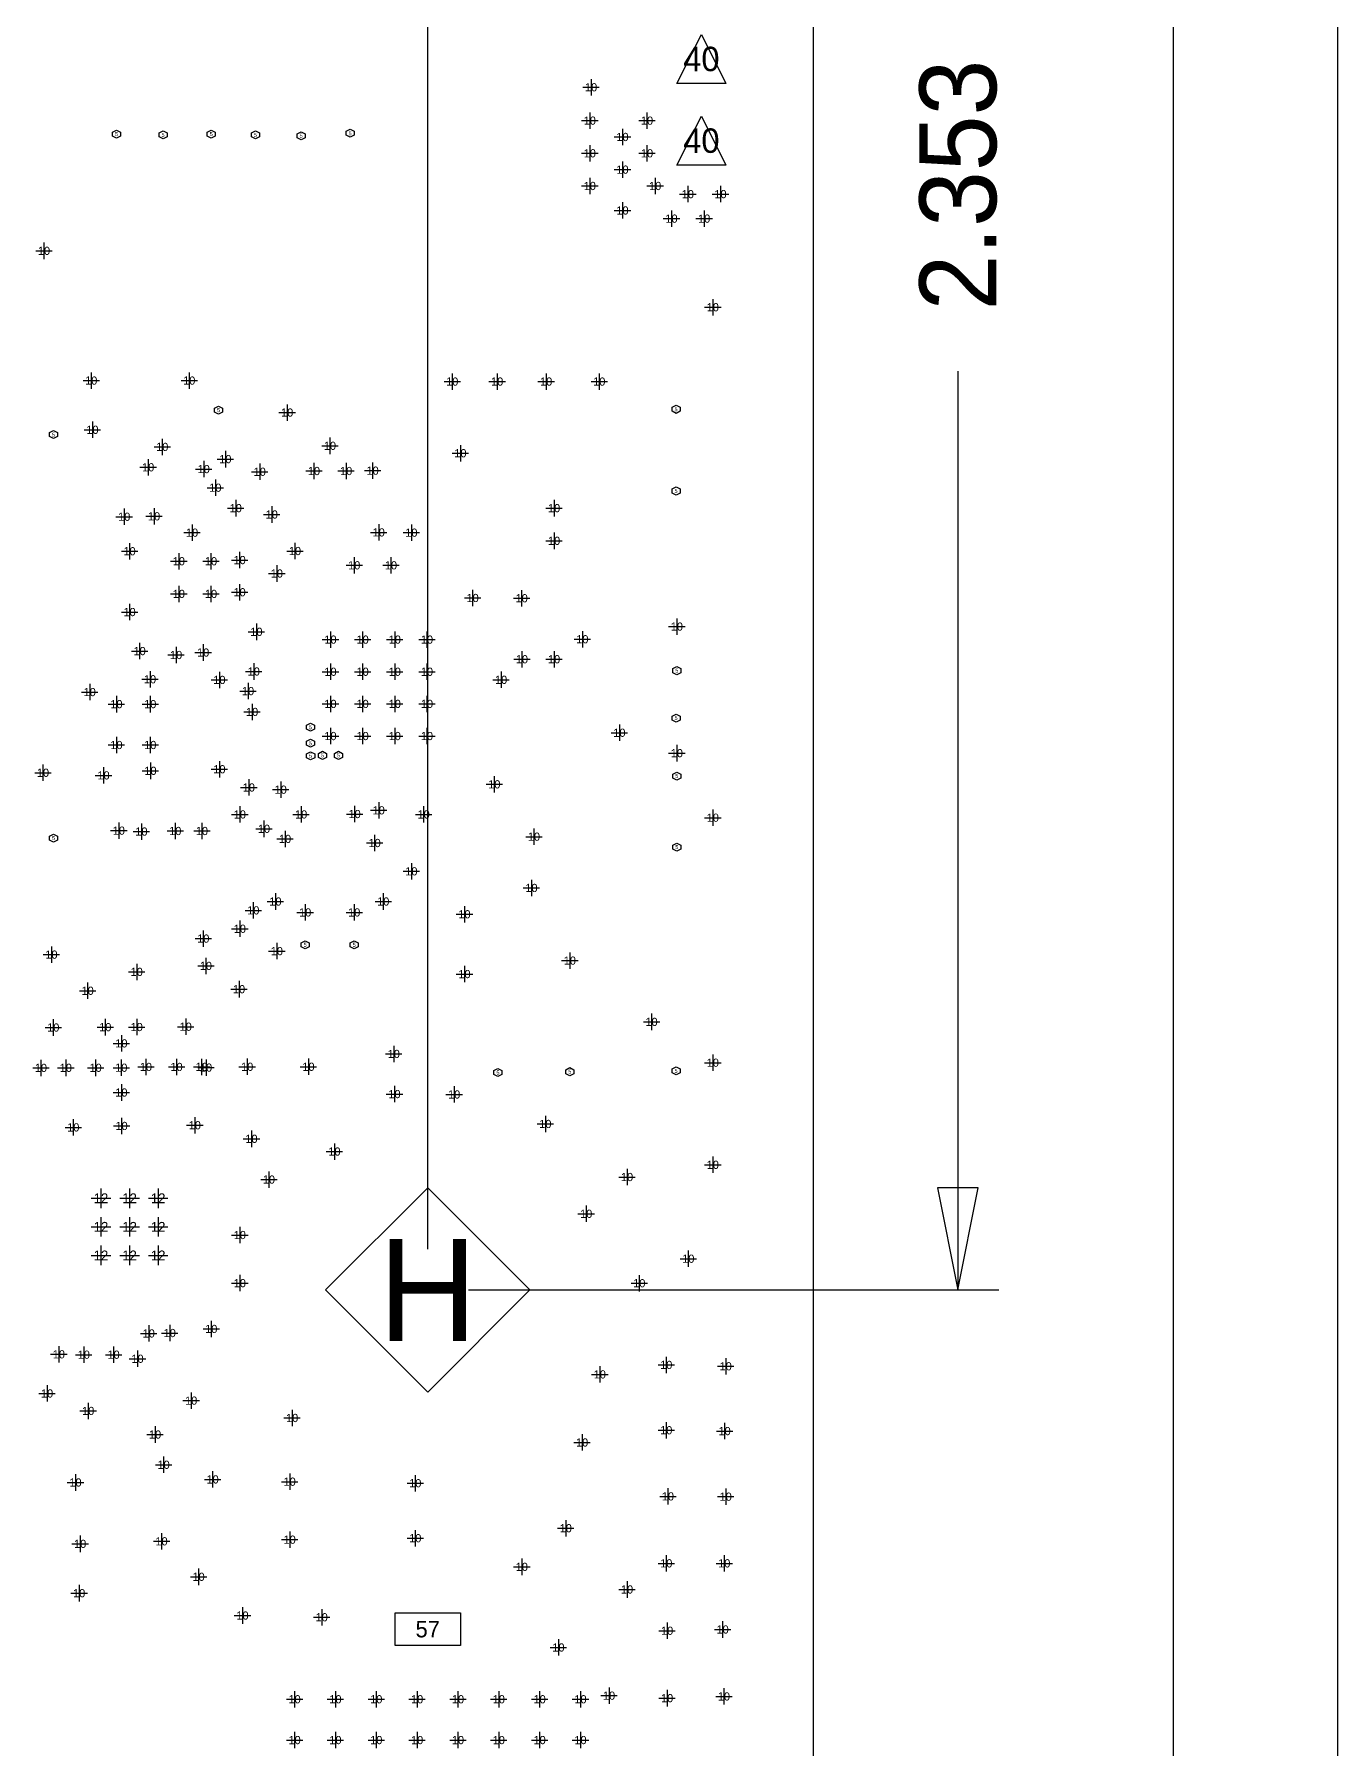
# Model space of a CAD drawing. Extents: x -13164 to 30582, y -10288 to 18382.
# Drawn here: x 6670 to 8266, y 8397 to 10496 of the extents above; entities that cross this region are included whole.
import ezdxf
from ezdxf.enums import TextEntityAlignment as Align

# ---------------------------------------------------------------- set-up
doc = ezdxf.new("R2010")
doc.units = 0
for name, color, linetype in [('BG_DIMENSION', 2, 'CONTINUOUS'), ('BG_OUTLINE', 7, 'CONTINUOUS'), ('MA_NCBACKDRILL-1-6', 2, 'CONTINUOUS'), ('MA_NCBACKDRILL-18-13', 171, 'CONTINUOUS'), ('MA_NCBACKDRILL-18-5', 212, 'CONTINUOUS'), ('MA_NCBACKDRILL-18-8', 40, 'CONTINUOUS'), ('MA_NCLEGEND-1-18', 7, 'CONTINUOUS'), ('MA_NCLEGEND-1-2', 12, 'CONTINUOUS')]:
    doc.layers.add(name, color=color, linetype=linetype)

# ---------------------------------------------------------------- blocks, each defined once
blk = doc.blocks.new('FIGURE_HEX')
blk.add_lwpolyline([(-0.5, 0), (-0.25, 0.5), (0.25, 0.5), (0.5, 0), (0.25, -0.5), (-0.25, -0.5)], close=True)
blk = doc.blocks.new('FIGURE_CROSS')
for points in [[(-0.5, 0), (0.5, 0)], [(0, 0.5), (0, -0.5)]]:
    blk.add_lwpolyline(points)
blk = doc.blocks.new('FIGURE_DIAMOND')
blk.add_lwpolyline([(-0.5, 0), (0, 0.5), (0.5, 0), (0, -0.5)], close=True)
blk = doc.blocks.new('FIGURE_SQUARE')
blk.add_lwpolyline([(-0.5, -0.5), (-0.5, 0.5), (0.5, 0.5), (0.5, -0.5)], close=True)
blk = doc.blocks.new('FIGURE_TRI')
blk.add_lwpolyline([(-0.5, -0.5), (0, 0.5), (0.5, -0.5)], close=True)

msp = doc.modelspace()

# ---------------------------------------------------------------- linework, layer by layer
at = {"layer": 'BG_DIMENSION'}
for points in [[(7151.571, 9008.272), (7151.571, 12065.512)], [(8265.571, 6301.798), (8265.571, 11561.024)], [(8064.571, 6434.932), (8064.571, 11311.024)], [(7800.571, 10083.092), (7800.571, 8958.272)], [(7775.571, 9083.473), (7800.571, 8958.272), (7825.571, 9083.473), (7775.571, 9083.473)], [(7201.571, 8958.272), (7850.571, 8958.272)]]:
    msp.add_lwpolyline(points, dxfattribs=at)
at = {"layer": 'BG_OUTLINE'}
msp.add_lwpolyline([(-250, 11561.024), (-250, -250), (7624.012, -250), (7624.012, 11561.024)], close=True, dxfattribs=at)

# ---------------------------------------------------------------- block references
at = {"layer": 'MA_NCBACKDRILL-1-6', "xscale": 20.079, "yscale": 20.079}
for p in [(6708.5404, 9230.242), (6744.9782, 9230.242), (6806.5517, 9231.3093), (6844.081, 9231.3093), (6730.53, 8879), (6766.9678, 8879)]:
    msp.add_blockref('FIGURE_CROSS', p, dxfattribs=at)
at = {"layer": 'MA_NCBACKDRILL-18-13', "xscale": 20.079, "yscale": 20.079}
for p in [(6770.506, 9675.512), (6770.506, 9625.512)]:
    msp.add_blockref('FIGURE_CROSS', p, dxfattribs=at)
at = {"layer": 'MA_NCBACKDRILL-18-5', "xscale": 20.079, "yscale": 20.079}
for p in [(6811.884, 9675.512), (6811.884, 9625.512), (7001.571, 9420.512), (7061.571, 9420.512)]:
    msp.add_blockref('FIGURE_CROSS', p, dxfattribs=at)
at = {"layer": 'MA_NCBACKDRILL-18-8', "xscale": 20.079, "yscale": 20.079}
for p in [(7012.311, 9961), (7051.689, 9961)]:
    msp.add_blockref('FIGURE_CROSS', p, dxfattribs=at)
at = {"layer": 'MA_NCLEGEND-1-18'}
for name, p, xscale, yscale in [('FIGURE_TRI', (7486.571, 10465.512), 59.839, 59.839), ('FIGURE_CROSS', (7351.571, 10430.824), 20.079, 20.079), ('FIGURE_CROSS', (7350, 10390), 20.079, 20.079), ('FIGURE_CROSS', (7420, 10390), 20.079, 20.079), ('FIGURE_TRI', (7486.571, 10365.512), 59.839, 59.839), ('FIGURE_CROSS', (7390, 10370), 20.079, 20.079), ('FIGURE_CROSS', (7350, 10350), 20.079, 20.079), ('FIGURE_CROSS', (7420, 10350), 20.079, 20.079), ('FIGURE_CROSS', (7390, 10330), 20.079, 20.079), ('FIGURE_CROSS', (7350, 10310), 20.079, 20.079), ('FIGURE_CROSS', (7430, 10310), 20.079, 20.079), ('FIGURE_CROSS', (7470, 10300), 20.079, 20.079), ('FIGURE_CROSS', (7510, 10300), 20.079, 20.079), ('FIGURE_CROSS', (7390, 10280), 20.079, 20.079), ('FIGURE_CROSS', (7450, 10270), 20.079, 20.079), ('FIGURE_CROSS', (7490, 10270), 20.079, 20.079), ('FIGURE_CROSS', (6681.783, 10230.553), 20.079, 20.079), ('FIGURE_CROSS', (7500.571, 10161.512), 20.079, 20.079), ('FIGURE_CROSS', (6739.6247, 10071.7333), 20.079, 20.079), ('FIGURE_CROSS', (6859.6247, 10071.7333), 20.079, 20.079), ('FIGURE_CROSS', (7181.571, 10070.512), 20.079, 20.079), ('FIGURE_CROSS', (7236.571, 10070.512), 20.079, 20.079), ('FIGURE_CROSS', (7296.571, 10070.512), 20.079, 20.079), ('FIGURE_CROSS', (7361.571, 10070.512), 20.079, 20.079), ('FIGURE_CROSS', (6979.4786, 10032.5638), 20.079, 20.079), ('FIGURE_CROSS', (6741.1213, 10011.4577), 20.079, 20.079), ('FIGURE_CROSS', (6826.57, 9990.513), 20.079, 20.079), ('FIGURE_CROSS', (7031.8464, 9991.8196), 20.079, 20.079), ('FIGURE_CROSS', (7191.571, 9982.764), 20.079, 20.079), ('FIGURE_CROSS', (6809.318, 9965.513), 20.079, 20.079), ('FIGURE_CROSS', (6877.362, 9963.382), 20.079, 20.079), ('FIGURE_CROSS', (6903.823, 9975.512), 20.079, 20.079), ('FIGURE_CROSS', (7084.08, 9961.4388), 20.079, 20.079), ('FIGURE_CROSS', (6891.57, 9940.513), 20.079, 20.079), ('FIGURE_CROSS', (6945.9174, 9960.066), 20.079, 20.079), ('FIGURE_CROSS', (7012.311, 9961), 20.079, 20.079), ('FIGURE_CROSS', (7051.689, 9961), 20.079, 20.079), ('FIGURE_CROSS', (6780, 9905), 20.079, 20.079), ('FIGURE_CROSS', (6816.571, 9905.513), 20.079, 20.079), ('FIGURE_CROSS', (6916.571, 9915.513), 20.079, 20.079), ('FIGURE_CROSS', (6960.6398, 9907.7624), 20.079, 20.079), ('FIGURE_CROSS', (7306.26, 9915.51), 20.079, 20.079), ('FIGURE_CROSS', (6863.071, 9885.512), 20.079, 20.079), ('FIGURE_CROSS', (7091.571, 9885.825), 20.079, 20.079), ('FIGURE_CROSS', (7131.571, 9885.512), 20.079, 20.079), ('FIGURE_CROSS', (6786.571, 9862.764), 20.079, 20.079), ('FIGURE_CROSS', (6989.071, 9863.012), 20.079, 20.079), ('FIGURE_CROSS', (7306.26, 9875.512), 20.079, 20.079), ('FIGURE_CROSS', (6846.882, 9850.512), 20.079, 20.079), ('FIGURE_CROSS', (6886.26, 9850.512), 20.079, 20.079), ('FIGURE_CROSS', (6921.2771, 9851.9167), 20.079, 20.079), ('FIGURE_CROSS', (6966.882, 9835.512), 20.079, 20.079), ('FIGURE_CROSS', (7061.571, 9845.512), 20.079, 20.079), ('FIGURE_CROSS', (7106.571, 9845.512), 20.079, 20.079), ('FIGURE_CROSS', (6846.882, 9810.512), 20.079, 20.079), ('FIGURE_CROSS', (6886.26, 9810.512), 20.079, 20.079), ('FIGURE_CROSS', (6921.2771, 9812.5387), 20.079, 20.079), ('FIGURE_CROSS', (7206.571, 9805.512), 20.079, 20.079), ('FIGURE_CROSS', (7266.569, 9805.201), 20.079, 20.079), ('FIGURE_CROSS', (6786.571, 9788.26), 20.079, 20.079), ('FIGURE_CROSS', (6941.8687, 9764.0823), 20.079, 20.079), ('FIGURE_CROSS', (7032.532, 9754.551), 20.079, 20.079), ('FIGURE_CROSS', (7071.89, 9754.551), 20.079, 20.079), ('FIGURE_CROSS', (7111.252, 9754.551), 20.079, 20.079), ('FIGURE_CROSS', (7150.61, 9754.551), 20.079, 20.079), ('FIGURE_CROSS', (7340.8617, 9754.9799), 20.079, 20.079), ('FIGURE_CROSS', (7456.571, 9770.512), 20.079, 20.079), ('FIGURE_CROSS', (6798.908, 9740.4957), 20.079, 20.079), ('FIGURE_CROSS', (6843.5331, 9735.7201), 20.079, 20.079), ('FIGURE_CROSS', (6876.6895, 9738.7359), 20.079, 20.079), ('FIGURE_CROSS', (7266.882, 9730.51), 20.079, 20.079), ('FIGURE_CROSS', (7306.26, 9730.51), 20.079, 20.079), ('FIGURE_CROSS', (6938.571, 9715.512), 20.079, 20.079), ('FIGURE_CROSS', (7032.532, 9715.193), 20.079, 20.079), ('FIGURE_CROSS', (7071.89, 9715.193), 20.079, 20.079), ('FIGURE_CROSS', (7111.252, 9715.193), 20.079, 20.079), ('FIGURE_CROSS', (7150.61, 9715.193), 20.079, 20.079), ('FIGURE_CROSS', (6737.7949, 9690.3319), 20.079, 20.079), ('FIGURE_CROSS', (6811.603, 9705.9666), 20.079, 20.079), ('FIGURE_CROSS', (6896.571, 9705.201), 20.079, 20.079), ('FIGURE_CROSS', (6931.571, 9691.512), 20.079, 20.079), ('FIGURE_CROSS', (7241.41, 9705.351), 20.079, 20.079), ('FIGURE_CROSS', (6770.506, 9675.512), 20.079, 20.079), ('FIGURE_CROSS', (6811.884, 9675.512), 20.079, 20.079), ('FIGURE_CROSS', (7032.532, 9675.831), 20.079, 20.079), ('FIGURE_CROSS', (7071.89, 9675.831), 20.079, 20.079), ('FIGURE_CROSS', (7111.252, 9675.831), 20.079, 20.079), ('FIGURE_CROSS', (7150.61, 9675.831), 20.079, 20.079), ('FIGURE_CROSS', (6936.571, 9665.981), 20.079, 20.079), ('FIGURE_CROSS', (6770.506, 9625.512), 20.079, 20.079), ('FIGURE_CROSS', (6811.884, 9625.512), 20.079, 20.079), ('FIGURE_CROSS', (7032.532, 9636.473), 20.079, 20.079), ('FIGURE_CROSS', (7071.89, 9636.473), 20.079, 20.079), ('FIGURE_CROSS', (7111.252, 9636.473), 20.079, 20.079), ('FIGURE_CROSS', (7150.61, 9636.473), 20.079, 20.079), ('FIGURE_CROSS', (7386.258, 9640.51), 20.079, 20.079), ('FIGURE_CROSS', (7456.571, 9615.512), 20.079, 20.079), ('FIGURE_CROSS', (6680.571, 9591.512), 20.079, 20.079), ('FIGURE_CROSS', (6754.684, 9588.311), 20.079, 20.079), ('FIGURE_CROSS', (6812.1426, 9593.9093), 20.079, 20.079), ('FIGURE_CROSS', (6896.571, 9595.823), 20.079, 20.079), ('FIGURE_CROSS', (6932.571, 9573.513), 20.079, 20.079), ('FIGURE_CROSS', (6971.573, 9570.823), 20.079, 20.079), ('FIGURE_CROSS', (7233.1099, 9577.3503), 20.079, 20.079), ('FIGURE_CROSS', (7091.571, 9545.512), 20.079, 20.079), ('FIGURE_CROSS', (6773.4045, 9520.6418), 20.079, 20.079), ('FIGURE_CROSS', (6842.4885, 9520.2256), 20.079, 20.079), ('FIGURE_CROSS', (6875.1174, 9520.2256), 20.079, 20.079), ('FIGURE_CROSS', (6921.571, 9540.512), 20.079, 20.079), ('FIGURE_CROSS', (6951.11, 9522.885), 20.079, 20.079), ('FIGURE_CROSS', (6996.571, 9540.512), 20.079, 20.079), ('FIGURE_CROSS', (7062.04, 9540.981), 20.079, 20.079), ('FIGURE_CROSS', (7146.571, 9540.512), 20.079, 20.079), ('FIGURE_CROSS', (7500.571, 9536.512), 20.079, 20.079), ('FIGURE_CROSS', (6801.0931, 9519.5063), 20.079, 20.079), ('FIGURE_CROSS', (6976.882, 9510.514), 20.079, 20.079), ('FIGURE_CROSS', (7086.571, 9505.512), 20.079, 20.079), ('FIGURE_CROSS', (7281.571, 9513.26), 20.079, 20.079), ('FIGURE_CROSS', (7131.573, 9470.823), 20.079, 20.079), ('FIGURE_CROSS', (7278.571, 9450.512), 20.079, 20.079), ('FIGURE_CROSS', (6938.071, 9422.992), 20.079, 20.079), ('FIGURE_CROSS', (6965.11, 9433.865), 20.079, 20.079), ('FIGURE_CROSS', (7001.571, 9420.512), 20.079, 20.079), ('FIGURE_CROSS', (7061.571, 9420.512), 20.079, 20.079), ('FIGURE_CROSS', (7097.11, 9433.865), 20.079, 20.079), ('FIGURE_CROSS', (7196.571, 9418.26), 20.079, 20.079), ('FIGURE_CROSS', (6921.571, 9400.512), 20.079, 20.079), ('FIGURE_CROSS', (6876.8106, 9388.4817), 20.079, 20.079), ('FIGURE_CROSS', (6690.9387, 9368.8333), 20.079, 20.079), ('FIGURE_CROSS', (6880, 9355), 20.079, 20.079), ('FIGURE_CROSS', (6966.8816, 9373.1524), 20.079, 20.079), ('FIGURE_CROSS', (7325.571, 9361.512), 20.079, 20.079), ('FIGURE_CROSS', (6795.3019, 9347.7146), 20.079, 20.079), ('FIGURE_CROSS', (7196.572, 9345), 20.079, 20.079), ('FIGURE_CROSS', (6735.2221, 9324.5499), 20.079, 20.079), ('FIGURE_CROSS', (6920.571, 9326.512), 20.079, 20.079), ('FIGURE_CROSS', (6693.1542, 9279.5686), 20.079, 20.079), ('FIGURE_CROSS', (6756.8368, 9279.9989), 20.079, 20.079), ('FIGURE_CROSS', (6795.3019, 9280.1605), 20.079, 20.079), ('FIGURE_CROSS', (6855.3019, 9280.5857), 20.079, 20.079), ('FIGURE_CROSS', (7425.571, 9286.512), 20.079, 20.079), ('FIGURE_CROSS', (6776.5681, 9260.1605), 20.079, 20.079), ('FIGURE_CROSS', (6678.0268, 9230.1232), 20.079, 20.079), ('FIGURE_CROSS', (6708.5404, 9230.242), 20.079, 20.079), ('FIGURE_CROSS', (6744.9782, 9230.242), 20.079, 20.079), ('FIGURE_CROSS', (6776.3879, 9230.374), 20.079, 20.079), ('FIGURE_CROSS', (6806.5517, 9231.3093), 20.079, 20.079), ('FIGURE_CROSS', (6844.081, 9231.3093), 20.079, 20.079), ('FIGURE_CROSS', (6874.8297, 9231.375), 20.079, 20.079), ('FIGURE_CROSS', (6880.1858, 9230.555), 20.079, 20.079), ('FIGURE_CROSS', (6930.571, 9231.512), 20.079, 20.079), ('FIGURE_CROSS', (7005.571, 9231.512), 20.079, 20.079), ('FIGURE_CROSS', (7110.0044, 9247.2227), 20.079, 20.079), ('FIGURE_CROSS', (7500.571, 9236.512), 20.079, 20.079), ('FIGURE_CROSS', (6776.5681, 9200.0049), 20.079, 20.079), ('FIGURE_CROSS', (7110.9064, 9198.0662), 20.079, 20.079), ('FIGURE_CROSS', (7183.9647, 9197.6152), 20.079, 20.079), ('FIGURE_CROSS', (6717.669, 9157.2754), 20.079, 20.079), ('FIGURE_CROSS', (6776.772, 9159.0607), 20.079, 20.079), ('FIGURE_CROSS', (6866.4376, 9159.9146), 20.079, 20.079), ('FIGURE_CROSS', (6935.8101, 9143.3146), 20.079, 20.079), ('FIGURE_CROSS', (7295.571, 9161.512), 20.079, 20.079), ('FIGURE_CROSS', (7037.3971, 9127.7137), 20.079, 20.079), ('FIGURE_CROSS', (7500.571, 9111.512), 20.079, 20.079), ('FIGURE_CROSS', (6957.1233, 9093.4395), 20.079, 20.079), ('FIGURE_CROSS', (7395.571, 9096.512), 20.079, 20.079), ('FIGURE_CROSS', (6751.571, 9070.512), 24.02, 24.02), ('FIGURE_CROSS', (6786.571, 9070.512), 24.02, 24.02), ('FIGURE_CROSS', (6821.571, 9070.512), 24.02, 24.02), ('FIGURE_DIAMOND', (7151.571, 8958.272), 250, 250), ('FIGURE_CROSS', (6751.571, 9035.512), 24.02, 24.02), ('FIGURE_CROSS', (6786.571, 9035.512), 24.02, 24.02), ('FIGURE_CROSS', (6821.571, 9035.512), 24.02, 24.02), ('FIGURE_CROSS', (7345.571, 9051.512), 20.079, 20.079), ('FIGURE_CROSS', (6921.571, 9025.512), 20.079, 20.079), ('FIGURE_CROSS', (6751.571, 9000.512), 24.02, 24.02), ('FIGURE_CROSS', (6786.571, 9000.512), 24.02, 24.02), ('FIGURE_CROSS', (6821.571, 9000.512), 24.02, 24.02), ('FIGURE_CROSS', (7470.571, 8996.512), 20.079, 20.079), ('FIGURE_CROSS', (6921.571, 8966.61), 20.079, 20.079), ('FIGURE_CROSS', (7410.571, 8966.512), 20.079, 20.079), ('FIGURE_CROSS', (6810, 8905), 20.079, 20.079), ('FIGURE_CROSS', (6835.772, 8905.512), 20.079, 20.079), ('FIGURE_CROSS', (6886.571, 8910.512), 20.079, 20.079), ('FIGURE_CROSS', (6700, 8879.436), 20.079, 20.079), ('FIGURE_CROSS', (6730.53, 8879), 20.079, 20.079), ('FIGURE_CROSS', (6766.9678, 8879), 20.079, 20.079), ('FIGURE_CROSS', (6796.311, 8874), 20.079, 20.079), ('FIGURE_CROSS', (7362.2459, 8854.8865), 20.079, 20.079), ('FIGURE_CROSS', (7443.571, 8866.512), 20.079, 20.079), ('FIGURE_CROSS', (7516.3346, 8864.7942), 20.079, 20.079), ('FIGURE_CROSS', (6685.571, 8831.512), 20.079, 20.079), ('FIGURE_CROSS', (6735.8886, 8810.1162), 20.079, 20.079), ('FIGURE_CROSS', (6862.0094, 8822.739), 20.079, 20.079), ('FIGURE_CROSS', (6985.571, 8801.512), 20.079, 20.079), ('FIGURE_CROSS', (7443.571, 8786.512), 20.079, 20.079), ('FIGURE_CROSS', (6817.7726, 8781.2282), 20.079, 20.079), ('FIGURE_CROSS', (7340.571, 8771.512), 20.079, 20.079), ('FIGURE_CROSS', (7514.9817, 8785.4223), 20.079, 20.079), ('FIGURE_CROSS', (6828.2415, 8744.174), 20.079, 20.079), ('FIGURE_CROSS', (6720.4038, 8722.5235), 20.079, 20.079), ('FIGURE_CROSS', (6888.2415, 8726.2679), 20.079, 20.079), ('FIGURE_CROSS', (6982.571, 8723.512), 20.079, 20.079), ('FIGURE_CROSS', (7136.3186, 8721.6196), 20.079, 20.079), ('FIGURE_CROSS', (7445.571, 8705.512), 20.079, 20.079), ('FIGURE_CROSS', (7516.3347, 8705.1485), 20.079, 20.079), ('FIGURE_CROSS', (7320.571, 8666.512), 20.079, 20.079), ('FIGURE_CROSS', (6726.0906, 8647.3789), 20.079, 20.079), ('FIGURE_CROSS', (6825.7095, 8650.4845), 20.079, 20.079), ('FIGURE_CROSS', (6982.571, 8652.512), 20.079, 20.079), ('FIGURE_CROSS', (7136.3186, 8654.2861), 20.079, 20.079), ('FIGURE_CROSS', (7266.7773, 8619.2165), 20.079, 20.079), ('FIGURE_CROSS', (7443.571, 8623.512), 20.079, 20.079), ('FIGURE_CROSS', (7514.571, 8623.512), 20.079, 20.079), ('FIGURE_CROSS', (6871.0461, 8607.017), 20.079, 20.079), ('FIGURE_CROSS', (6724.8614, 8586.9688), 20.079, 20.079), ('FIGURE_CROSS', (7395.571, 8591.512), 20.079, 20.079), ('FIGURE_CROSS', (6924.841, 8559.6148), 20.079, 20.079), ('FIGURE_CROSS', (7021.7581, 8557.4941), 20.079, 20.079), ('FIGURE_SQUARE', (7151.571, 8542.914), 79.921, 40.161), ('FIGURE_CROSS', (7444.6293, 8540.9928), 20.079, 20.079), ('FIGURE_CROSS', (7512.571, 8542.512), 20.079, 20.079), ('FIGURE_CROSS', (7311.571, 8520.512), 20.079, 20.079), ('FIGURE_CROSS', (6988.583, 8457.091), 20.079, 20.079), ('FIGURE_CROSS', (7038.583, 8457.091), 20.079, 20.079), ('FIGURE_CROSS', (7088.583, 8457.091), 20.079, 20.079), ('FIGURE_CROSS', (7138.583, 8457.091), 20.079, 20.079), ('FIGURE_CROSS', (7188.583, 8457.091), 20.079, 20.079), ('FIGURE_CROSS', (7238.583, 8457.091), 20.079, 20.079), ('FIGURE_CROSS', (7288.583, 8457.091), 20.079, 20.079), ('FIGURE_CROSS', (7338.583, 8457.091), 20.079, 20.079), ('FIGURE_CROSS', (7373.571, 8461.512), 20.079, 20.079), ('FIGURE_CROSS', (7444.6293, 8458.4641), 20.079, 20.079), ('FIGURE_CROSS', (7514.15, 8460.55), 20.079, 20.079), ('FIGURE_CROSS', (6988.583, 8407.091), 20.079, 20.079), ('FIGURE_CROSS', (7038.583, 8407.091), 20.079, 20.079), ('FIGURE_CROSS', (7088.583, 8407.091), 20.079, 20.079), ('FIGURE_CROSS', (7138.583, 8407.091), 20.079, 20.079), ('FIGURE_CROSS', (7188.583, 8407.091), 20.079, 20.079), ('FIGURE_CROSS', (7238.583, 8407.091), 20.079, 20.079), ('FIGURE_CROSS', (7288.583, 8407.091), 20.079, 20.079), ('FIGURE_CROSS', (7338.583, 8407.091), 20.079, 20.079)]:
    msp.add_blockref(name, p, dxfattribs=dict(at, xscale=xscale, yscale=yscale))
at = {"layer": 'MA_NCLEGEND-1-2', "xscale": 9.839, "yscale": 9.839, "rotation": 90}
for p in [(6770.571, 10373.512), (6827.571, 10372.512), (6886.571, 10373.512), (6940.571, 10372.512), (6996.571, 10371.512), (7056.571, 10374.512), (6895.571, 10035.512), (7455.571, 10036.512), (6693.571, 10005.512), (7455.571, 9936.512), (7456.571, 9716.512), (7455.571, 9658.512), (7007.9129, 9647.2802), (7007.9129, 9627.595), (7008.2681, 9612.3546), (7022.6768, 9612.8311), (7042.362, 9612.8311), (7456.571, 9587.512), (6693.571, 9511.512), (7456.571, 9500.512), (7001.571, 9380.823), (7061.571, 9380.823), (7237.571, 9224.512), (7325.571, 9225.512), (7455.571, 9226.512)]:
    msp.add_blockref('FIGURE_HEX', p, dxfattribs=at)

# ---------------------------------------------------------------- texts
at = {"layer": 'BG_DIMENSION', "width": 0.974939}
msp.add_text('2.353', height=94.091, rotation=90, dxfattribs=at).set_placement((7847.617, 10157.595))
at = {"layer": 'MA_NCBACKDRILL-1-6'}
for p in [(6806.5517, 9231.3093), (6844.081, 9231.3093), (6708.5404, 9230.242), (6744.9782, 9230.242), (6730.53, 8879), (6766.9678, 8879)]:
    msp.add_text('10', height=10.0395, dxfattribs=at).set_placement(p, align=Align.MIDDLE_CENTER)
at = {"layer": 'MA_NCBACKDRILL-18-13'}
for p in [(6770.506, 9675.512), (6770.506, 9625.512)]:
    msp.add_text('10', height=10.0395, dxfattribs=at).set_placement(p, align=Align.MIDDLE_CENTER)
at = {"layer": 'MA_NCBACKDRILL-18-5'}
for p in [(6811.884, 9675.512), (6811.884, 9625.512), (7001.571, 9420.512), (7061.571, 9420.512)]:
    msp.add_text('10', height=10.0395, dxfattribs=at).set_placement(p, align=Align.MIDDLE_CENTER)
at = {"layer": 'MA_NCBACKDRILL-18-8'}
for p in [(7012.311, 9961), (7051.689, 9961)]:
    msp.add_text('10', height=10.0395, dxfattribs=at).set_placement(p, align=Align.MIDDLE_CENTER)
at = {"layer": 'MA_NCLEGEND-1-18'}
for s, height, p in [('40', 29.9195, (7486.571, 10465.512)), ('10', 10.0395, (7351.571, 10430.824)), ('10', 10.0395, (7350, 10390)), ('10', 10.0395, (7420, 10390)), ('10', 10.0395, (7390, 10370)), ('40', 29.9195, (7486.571, 10365.512)), ('10', 10.0395, (7350, 10350)), ('10', 10.0395, (7420, 10350)), ('10', 10.0395, (7390, 10330)), ('10', 10.0395, (7350, 10310)), ('10', 10.0395, (7430, 10310)), ('10', 10.0395, (7470, 10300)), ('10', 10.0395, (7510, 10300)), ('10', 10.0395, (7390, 10280)), ('10', 10.0395, (7450, 10270)), ('10', 10.0395, (7490, 10270)), ('10', 10.0395, (6681.783, 10230.553)), ('10', 10.0395, (7500.571, 10161.512)), ('10', 10.0395, (6739.6247, 10071.7333)), ('10', 10.0395, (6859.6247, 10071.7333)), ('10', 10.0395, (7181.571, 10070.512)), ('10', 10.0395, (7236.571, 10070.512)), ('10', 10.0395, (7296.571, 10070.512)), ('10', 10.0395, (7361.571, 10070.512)), ('10', 10.0395, (6979.4786, 10032.5638)), ('10', 10.0395, (6741.1213, 10011.4577)), ('10', 10.0395, (6826.57, 9990.513)), ('10', 10.0395, (7031.8464, 9991.8196)), ('10', 10.0395, (6903.823, 9975.512)), ('10', 10.0395, (7191.571, 9982.764)), ('10', 10.0395, (6809.318, 9965.513)), ('10', 10.0395, (6877.362, 9963.382)), ('10', 10.0395, (6945.9174, 9960.066)), ('10', 10.0395, (7012.311, 9961)), ('10', 10.0395, (7051.689, 9961)), ('10', 10.0395, (7084.08, 9961.4388)), ('10', 10.0395, (6891.57, 9940.513)), ('10', 10.0395, (6780, 9905)), ('10', 10.0395, (6816.571, 9905.513)), ('10', 10.0395, (6916.571, 9915.513)), ('10', 10.0395, (6960.6398, 9907.7624)), ('10', 10.0395, (7306.26, 9915.51)), ('10', 10.0395, (6863.071, 9885.512)), ('10', 10.0395, (7091.571, 9885.825)), ('10', 10.0395, (7131.571, 9885.512)), ('10', 10.0395, (6786.571, 9862.764)), ('10', 10.0395, (6989.071, 9863.012)), ('10', 10.0395, (7306.26, 9875.512)), ('10', 10.0395, (6846.882, 9850.512)), ('10', 10.0395, (6886.26, 9850.512)), ('10', 10.0395, (6921.2771, 9851.9167)), ('10', 10.0395, (7061.571, 9845.512)), ('10', 10.0395, (7106.571, 9845.512)), ('10', 10.0395, (6966.882, 9835.512)), ('10', 10.0395, (6846.882, 9810.512)), ('10', 10.0395, (6886.26, 9810.512)), ('10', 10.0395, (6921.2771, 9812.5387)), ('10', 10.0395, (7206.571, 9805.512)), ('10', 10.0395, (7266.569, 9805.201)), ('10', 10.0395, (6786.571, 9788.26)), ('10', 10.0395, (6941.8687, 9764.0823)), ('10', 10.0395, (7456.571, 9770.512)), ('10', 10.0395, (6798.908, 9740.4957)), ('10', 10.0395, (6843.5331, 9735.7201)), ('10', 10.0395, (6876.6895, 9738.7359)), ('10', 10.0395, (7032.532, 9754.551)), ('10', 10.0395, (7071.89, 9754.551)), ('10', 10.0395, (7111.252, 9754.551)), ('10', 10.0395, (7150.61, 9754.551)), ('10', 10.0395, (7340.8617, 9754.9799)), ('10', 10.0395, (6938.571, 9715.512)), ('10', 10.0395, (7032.532, 9715.193)), ('10', 10.0395, (7071.89, 9715.193)), ('10', 10.0395, (7111.252, 9715.193)), ('10', 10.0395, (7150.61, 9715.193)), ('10', 10.0395, (7266.882, 9730.51)), ('10', 10.0395, (7306.26, 9730.51)), ('10', 10.0395, (6811.603, 9705.9666)), ('10', 10.0395, (6896.571, 9705.201)), ('10', 10.0395, (7241.41, 9705.351)), ('10', 10.0395, (6737.7949, 9690.3319)), ('10', 10.0395, (6770.506, 9675.512)), ('10', 10.0395, (6811.884, 9675.512)), ('10', 10.0395, (6931.571, 9691.512)), ('10', 10.0395, (7032.532, 9675.831)), ('10', 10.0395, (7071.89, 9675.831)), ('10', 10.0395, (7111.252, 9675.831)), ('10', 10.0395, (7150.61, 9675.831)), ('10', 10.0395, (6936.571, 9665.981)), ('10', 10.0395, (7032.532, 9636.473)), ('10', 10.0395, (7071.89, 9636.473)), ('10', 10.0395, (7111.252, 9636.473)), ('10', 10.0395, (7150.61, 9636.473)), ('10', 10.0395, (7386.258, 9640.51)), ('10', 10.0395, (6770.506, 9625.512)), ('10', 10.0395, (6811.884, 9625.512)), ('10', 10.0395, (7456.571, 9615.512)), ('10', 10.0395, (6680.571, 9591.512)), ('10', 10.0395, (6754.684, 9588.311)), ('10', 10.0395, (6812.1426, 9593.9093)), ('10', 10.0395, (6896.571, 9595.823)), ('10', 10.0395, (6932.571, 9573.513)), ('10', 10.0395, (6971.573, 9570.823)), ('10', 10.0395, (7233.1099, 9577.3503)), ('10', 10.0395, (6921.571, 9540.512)), ('10', 10.0395, (6996.571, 9540.512)), ('10', 10.0395, (7062.04, 9540.981)), ('10', 10.0395, (7091.571, 9545.512)), ('10', 10.0395, (7146.571, 9540.512)), ('10', 10.0395, (7500.571, 9536.512)), ('10', 10.0395, (6773.4045, 9520.6418)), ('10', 10.0395, (6801.0931, 9519.5063)), ('10', 10.0395, (6842.4885, 9520.2256)), ('10', 10.0395, (6875.1174, 9520.2256)), ('10', 10.0395, (6951.11, 9522.885)), ('10', 10.0395, (6976.882, 9510.514)), ('10', 10.0395, (7086.571, 9505.512)), ('10', 10.0395, (7281.571, 9513.26)), ('10', 10.0395, (7131.573, 9470.823)), ('10', 10.0395, (7278.571, 9450.512)), ('10', 10.0395, (6938.071, 9422.992)), ('10', 10.0395, (6965.11, 9433.865)), ('10', 10.0395, (7001.571, 9420.512)), ('10', 10.0395, (7061.571, 9420.512)), ('10', 10.0395, (7097.11, 9433.865)), ('10', 10.0395, (6921.571, 9400.512)), ('10', 10.0395, (7196.571, 9418.26)), ('10', 10.0395, (6876.8106, 9388.4817)), ('10', 10.0395, (6690.9387, 9368.8333)), ('10', 10.0395, (6966.8816, 9373.1524)), ('10', 10.0395, (7325.571, 9361.512)), ('10', 10.0395, (6795.3019, 9347.7146)), ('10', 10.0395, (6880, 9355)), ('10', 10.0395, (7196.572, 9345)), ('10', 10.0395, (6735.2221, 9324.5499)), ('10', 10.0395, (6920.571, 9326.512)), ('10', 10.0395, (6693.1542, 9279.5686)), ('10', 10.0395, (6756.8368, 9279.9989)), ('10', 10.0395, (6795.3019, 9280.1605)), ('10', 10.0395, (6855.3019, 9280.5857)), ('10', 10.0395, (7425.571, 9286.512)), ('10', 10.0395, (6776.5681, 9260.1605)), ('10', 10.0395, (6806.5517, 9231.3093)), ('10', 10.0395, (6844.081, 9231.3093)), ('10', 10.0395, (6874.8297, 9231.375)), ('10', 10.0395, (6930.571, 9231.512)), ('10', 10.0395, (7005.571, 9231.512)), ('10', 10.0395, (7110.0044, 9247.2227)), ('10', 10.0395, (7500.571, 9236.512)), ('10', 10.0395, (6678.0268, 9230.1232)), ('10', 10.0395, (6708.5404, 9230.242)), ('10', 10.0395, (6744.9782, 9230.242)), ('10', 10.0395, (6776.3879, 9230.374)), ('10', 10.0395, (6880.1858, 9230.555)), ('10', 10.0395, (6776.5681, 9200.0049)), ('10', 10.0395, (7110.9064, 9198.0662)), ('10', 10.0395, (7183.9647, 9197.6152)), ('10', 10.0395, (6717.669, 9157.2754)), ('10', 10.0395, (6776.772, 9159.0607)), ('10', 10.0395, (6866.4376, 9159.9146)), ('10', 10.0395, (7295.571, 9161.512)), ('10', 10.0395, (6935.8101, 9143.3146)), ('10', 10.0395, (7037.3971, 9127.7137)), ('10', 10.0395, (7500.571, 9111.512)), ('10', 10.0395, (6957.1233, 9093.4395)), ('10', 10.0395, (7395.571, 9096.512)), ('12', 12.01, (6751.571, 9070.512)), ('12', 12.01, (6786.571, 9070.512)), ('12', 12.01, (6821.571, 9070.512)), ('10', 10.0395, (7345.571, 9051.512)), ('12', 12.01, (6751.571, 9035.512)), ('12', 12.01, (6786.571, 9035.512)), ('12', 12.01, (6821.571, 9035.512)), ('10', 10.0395, (6921.571, 9025.512)), ('12', 12.01, (6751.571, 9000.512)), ('12', 12.01, (6786.571, 9000.512)), ('12', 12.01, (6821.571, 9000.512)), ('H', 125, (7151.571, 8958.272)), ('10', 10.0395, (7470.571, 8996.512)), ('10', 10.0395, (6921.571, 8966.61)), ('10', 10.0395, (7410.571, 8966.512)), ('10', 10.0395, (6810, 8905)), ('10', 10.0395, (6835.772, 8905.512)), ('10', 10.0395, (6886.571, 8910.512)), ('10', 10.0395, (6700, 8879.436)), ('10', 10.0395, (6730.53, 8879)), ('10', 10.0395, (6766.9678, 8879)), ('10', 10.0395, (6796.311, 8874)), ('10', 10.0395, (7362.2459, 8854.8865)), ('10', 10.0395, (7443.571, 8866.512)), ('10', 10.0395, (7516.3346, 8864.7942)), ('10', 10.0395, (6685.571, 8831.512)), ('10', 10.0395, (6862.0094, 8822.739)), ('10', 10.0395, (6735.8886, 8810.1162)), ('10', 10.0395, (6985.571, 8801.512)), ('10', 10.0395, (6817.7726, 8781.2282)), ('10', 10.0395, (7340.571, 8771.512)), ('10', 10.0395, (7443.571, 8786.512)), ('10', 10.0395, (7514.9817, 8785.4223)), ('10', 10.0395, (6828.2415, 8744.174)), ('10', 10.0395, (6720.4038, 8722.5235)), ('10', 10.0395, (6888.2415, 8726.2679)), ('10', 10.0395, (6982.571, 8723.512)), ('10', 10.0395, (7136.3186, 8721.6196)), ('10', 10.0395, (7445.571, 8705.512)), ('10', 10.0395, (7516.3347, 8705.1485)), ('10', 10.0395, (7320.571, 8666.512)), ('10', 10.0395, (6726.0906, 8647.3789)), ('10', 10.0395, (6825.7095, 8650.4845)), ('10', 10.0395, (6982.571, 8652.512)), ('10', 10.0395, (7136.3186, 8654.2861)), ('10', 10.0395, (7443.571, 8623.512)), ('10', 10.0395, (7514.571, 8623.512)), ('10', 10.0395, (6871.0461, 8607.017)), ('10', 10.0395, (7266.7773, 8619.2165)), ('10', 10.0395, (6724.8614, 8586.9688)), ('10', 10.0395, (7395.571, 8591.512)), ('10', 10.0395, (6924.841, 8559.6148)), ('10', 10.0395, (7021.7581, 8557.4941)), ('57', 20.0805, (7151.571, 8542.914)), ('10', 10.0395, (7444.6293, 8540.9928)), ('10', 10.0395, (7512.571, 8542.512)), ('10', 10.0395, (7311.571, 8520.512)), ('10', 10.0395, (6988.583, 8457.091)), ('10', 10.0395, (7038.583, 8457.091)), ('10', 10.0395, (7088.583, 8457.091)), ('10', 10.0395, (7138.583, 8457.091)), ('10', 10.0395, (7188.583, 8457.091)), ('10', 10.0395, (7238.583, 8457.091)), ('10', 10.0395, (7288.583, 8457.091)), ('10', 10.0395, (7338.583, 8457.091)), ('10', 10.0395, (7373.571, 8461.512)), ('10', 10.0395, (7444.6293, 8458.4641)), ('10', 10.0395, (7514.15, 8460.55)), ('10', 10.0395, (6988.583, 8407.091)), ('10', 10.0395, (7038.583, 8407.091)), ('10', 10.0395, (7088.583, 8407.091)), ('10', 10.0395, (7138.583, 8407.091)), ('10', 10.0395, (7188.583, 8407.091)), ('10', 10.0395, (7238.583, 8407.091)), ('10', 10.0395, (7288.583, 8407.091)), ('10', 10.0395, (7338.583, 8407.091))]:
    msp.add_text(s, height=height, dxfattribs=at).set_placement(p, align=Align.MIDDLE_CENTER)
at = {"layer": 'MA_NCLEGEND-1-2'}
for p in [(6770.571, 10373.512), (6827.571, 10372.512), (6886.571, 10373.512), (6940.571, 10372.512), (6996.571, 10371.512), (7056.571, 10374.512), (6895.571, 10035.512), (7455.571, 10036.512), (6693.571, 10005.512), (7455.571, 9936.512), (7456.571, 9716.512), (7455.571, 9658.512), (7007.9129, 9647.2802), (7007.9129, 9627.595), (7008.2681, 9612.3546), (7022.6768, 9612.8311), (7042.362, 9612.8311), (7456.571, 9587.512), (6693.571, 9511.512), (7456.571, 9500.512), (7001.571, 9380.823), (7061.571, 9380.823), (7237.571, 9224.512), (7325.571, 9225.512), (7455.571, 9226.512)]:
    msp.add_text('5', height=4.9195, dxfattribs=at).set_placement(p, align=Align.MIDDLE_CENTER)

doc.saveas('drawing.dxf')
